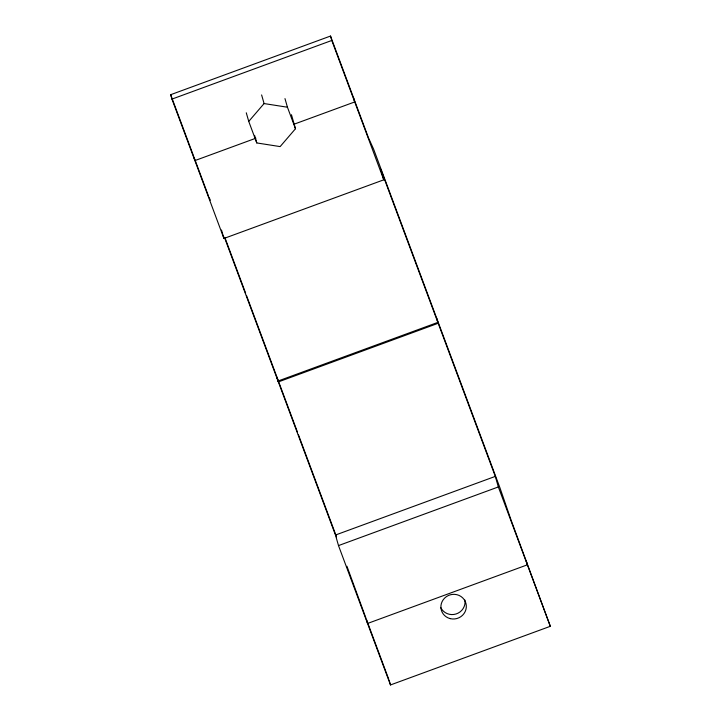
<?xml version="1.0" encoding="UTF-8"?>
<svg xmlns="http://www.w3.org/2000/svg" width="721" height="721" viewBox="0 0 721 721"><rect width="100%" height="100%" fill="white"/><g stroke="black" fill="none" stroke-linecap="round" stroke-linejoin="round"><path stroke-width="1.08" d="M291.455 114.72L295.475 128.744L280.136 146.597L256.775 142.938L248.745 121.416L264.084 103.563L261.615 94.938M550.321 626.306L498.337 486.945L495.309 476.392L380.742 169.273L383.77 179.826L223.934 238.471L171.949 99.11L170.679 94.694L330.515 36.05L368.467 137.783L373.595 149.103L499.914 487.72L511.108 520.156L550.321 626.306L390.485 684.95L338.5 545.59L335.472 535.036L224.429 237.353M171.949 99.11L331.786 40.466L330.515 36.05M255.874 138.216L194.877 160.594L193.868 157.061M293.726 124.327L354.714 101.949L353.452 97.533M437.863 322.386L278.027 381.03L276.756 376.614L278.351 381.914L438.188 323.269L436.593 317.97M335.472 535.036L495.309 476.392M338.5 545.59L498.337 486.945M264.084 103.563L287.445 107.222L295.475 128.744M209.054 197.365L210.343 200.195M331.786 40.466L383.77 179.826M224.79 237.299L245.654 293.231M246.438 295.349L276.359 375.56M277.477 378.552L297.557 432.375M298.35 434.493L336.536 536.866M170.679 94.694L193.616 156.178M194.003 157.205L208.63 196.427M365.898 618.014L346.936 566.246M388.826 679.488L366.286 619.051L367.548 623.467L527.384 564.822L526.123 560.406M284.975 98.597L287.445 107.222M254.612 135.395L256.775 142.938M246.276 112.791L248.745 121.416M389.214 680.534L390.485 684.95M221.509 230.026L223.934 238.471M464.892 600.025A12.753 12.302 -16 0 1 456.078 613.968A12.753 12.302 -16 0 1 440.81 607.659M450.237 618.627A12.753 12.302 -16 0 0 465.919 603.333A12.753 12.302 -16 0 0 444.677 598.051A12.753 12.302 -16 0 0 450.237 618.627"/></g></svg>
